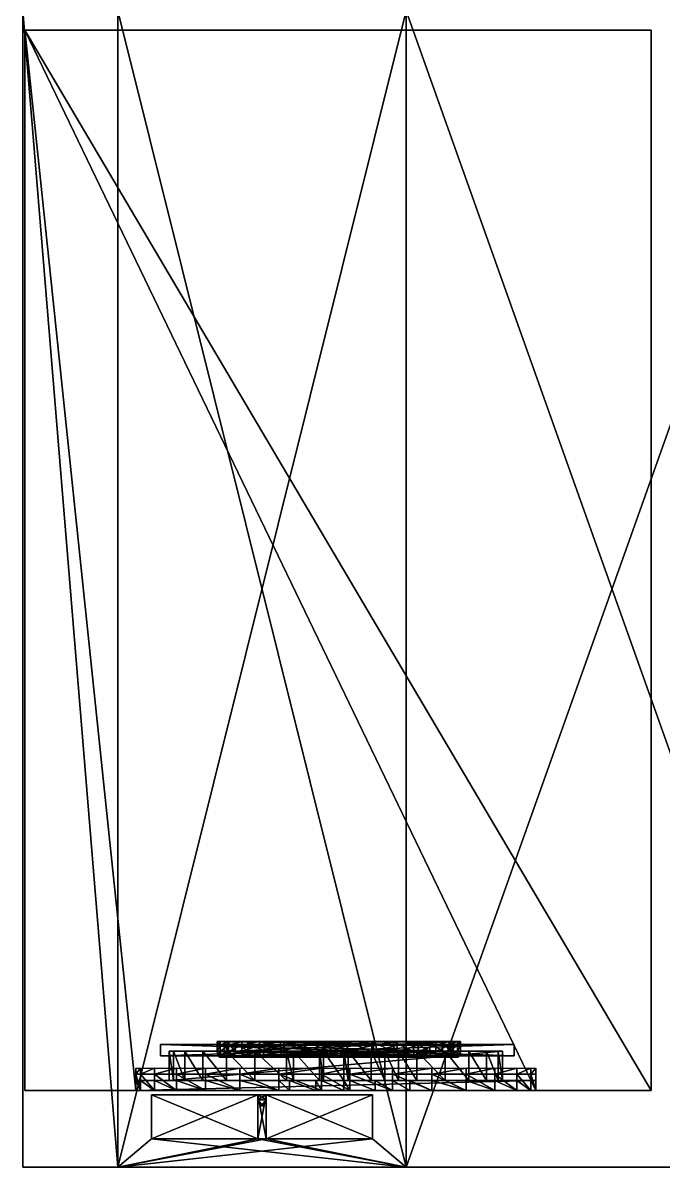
# Model space of a CAD drawing. Header units: inches. Extents: x -86905 to 120623, y -35248 to 213746.
# Drawn here: x -86471 to -47148, y -35248 to 35068 of the extents above; entities that cross this region are included whole.
import ezdxf

# ---------------------------------------------------------------- set-up
doc = ezdxf.new("R2010")
doc.units = ezdxf.units.IN
doc.header["$MEASUREMENT"] = 0
doc.layers.get('0').update_dxf_attribs({"color": 214, "true_color": 0x911cb1})

msp = doc.modelspace()

# ---------------------------------------------------------------- meshes
at = {"color": 116, "true_color": 0x06873a}
mesh = msp.add_polyface(dxfattribs=at)
corners = [(-14046, -35248, -915), (-14046, -35248, 37566), (-86471, -35248, -915), (-86471, -35248, 37566), (-14046, 35805, -915), (-14046, 35805, 37566), (-86471, 35805, -915), (-86471, 35805, 37566), (-14046, -35248, 29512), (-86471, -35248, 29512), (-86471, 35805, 29512), (-14046, 35805, 29512), (-20854, -35248, 37566), (-20854, -35248, -915), (-20854, 35805, -915), (-20854, 35805, 37566), (-20854, -35248, 29512), (-20854, 35805, 29512), (-80641, -35248, -915), (-80641, 35805, 37566), (-80641, 35805, 29512), (-80641, -35248, 37566), (-80641, 35805, -915), (-80641, -35248, 29512), (-37649, -35248, 37566), (-37649, 35805, -915), (-37649, -35248, 29512), (-37649, -35248, -915), (-37649, 35805, 37566), (-37649, 35805, 29512), (-62928, -35248, -915), (-62928, 35805, 37566), (-62928, 35805, 29512), (-62928, -35248, 37566), (-62928, 35805, -915), (-62928, -35248, 29512), (-14046, -35248, 2013), (-86471, 35805, 2013), (-86471, -35248, 2013), (-14046, 35805, 2013), (-20854, -35248, 2013), (-20854, 35805, 2013), (-80641, -35248, 2013), (-80641, 35805, 2013), (-37649, -35248, 2013), (-37649, 35805, 2013), (-62928, -35248, 2013), (-62928, 35805, 2013), (-22918, -33520, 27447), (-35584, -33520, 27447), (-35584, -33520, 4077), (-22918, -33520, 4077), (-78577, -33520, 27447), (-78577, -33520, 4077), (-64993, -33520, 4077), (-64993, -33520, 27447), (-29013, -33520, 27447), (-29490, -33520, 27447), (-29490, -33520, 4077), (-29013, -33520, 4077), (-72041, -33520, 4077), (-71529, -33520, 4077), (-71529, -33520, 27447), (-72041, -33520, 27447), (-78577, -30806, 27447), (-78577, -30806, 4077), (-72041, -30806, 4077), (-71529, -30806, 4077), (-64993, -30806, 4077), (-64993, -30806, 27447), (-71529, -30806, 27447), (-72041, -30806, 27447), (-22918, -30806, 27447), (-29013, -30806, 27447), (-29490, -30806, 27447), (-35584, -30806, 27447), (-35584, -30806, 4077), (-29490, -30806, 4077), (-29013, -30806, 4077), (-22918, -30806, 4077), (-72041, -31105, 27447), (-72041, -31105, 4077), (-71529, -31105, 4077), (-71529, -31105, 27447), (-29490, -31105, 27447), (-29490, -31105, 4077), (-29013, -31105, 4077), (-29013, -31105, 27447), (-71828, -31490, 27234), (-71828, -31490, 4290), (-71742, -31490, 4290), (-71742, -31490, 27234), (-29277, -31490, 27234), (-29277, -31490, 4290), (-29226, -31490, 4290), (-29226, -31490, 27234)]
mesh.append_faces([[corners[k] for k in face] for face in [(16, 49, 57, 16), (16, 57, 56, 16), (44, 51, 59, 44), (44, 59, 58, 44), (42, 54, 61, 42), (42, 61, 60, 42), (35, 52, 63, 35), (35, 63, 62, 35)]], dxfattribs={"vtx0": -1, "vtx2": -1, "vtx3": -1, "color": 116})
mesh.append_faces([[corners[k] for k in face] for face in [(16, 56, 48, 16), (44, 58, 50, 44), (42, 60, 53, 42), (35, 62, 55, 35)]], dxfattribs={"vtx0": -1, "vtx3": -1, "color": 116})
mesh.append_faces([[corners[k] for k in face] for face in [(36, 40, 13, 36), (13, 0, 36, 13), (14, 41, 39, 14), (39, 4, 14, 39), (4, 39, 36, 4), (36, 0, 4, 36), (5, 15, 12, 5), (12, 1, 5, 12), (7, 10, 9, 7), (9, 3, 7, 9), (6, 22, 18, 6), (18, 2, 6, 18), (1, 12, 16, 1), (16, 8, 1, 16), (7, 19, 20, 7), (20, 10, 7, 20), (5, 1, 8, 5), (8, 11, 5, 8), (37, 38, 9, 37), (9, 10, 37, 9), (25, 45, 41, 25), (41, 14, 25, 41), (28, 24, 12, 28), (12, 15, 28, 12), (4, 0, 13, 4), (13, 14, 4, 13), (24, 26, 16, 24), (16, 12, 24, 16), (5, 11, 17, 5), (17, 15, 5, 17), (34, 30, 18, 34), (18, 22, 34, 18), (31, 32, 20, 31), (20, 19, 31, 20), (9, 38, 42, 9), (42, 23, 9, 42), (6, 37, 43, 6), (43, 22, 6, 43), (7, 3, 21, 7), (21, 19, 7, 21), (3, 9, 23, 3), (23, 21, 3, 23), (35, 46, 44, 35), (44, 26, 35, 44), (34, 47, 45, 34), (45, 25, 34, 45), (31, 33, 24, 31), (24, 28, 31, 24), (33, 35, 26, 33), (26, 24, 33, 26), (14, 13, 27, 14), (27, 25, 14, 27), (15, 17, 29, 15), (29, 28, 15, 29), (25, 27, 30, 25), (30, 34, 25, 30), (28, 29, 32, 28), (32, 31, 28, 32), (88, 89, 90, 88), (90, 91, 88, 90), (22, 43, 47, 22), (47, 34, 22, 47), (19, 21, 33, 19), (33, 31, 19, 33), (21, 23, 35, 21), (35, 33, 21, 35), (8, 16, 40, 8), (40, 36, 8, 40), (17, 11, 39, 17), (39, 41, 17, 39), (11, 8, 36, 11), (36, 39, 11, 36), (6, 2, 38, 6), (38, 37, 6, 38), (27, 13, 40, 27), (40, 44, 27, 40), (29, 17, 41, 29), (41, 45, 29, 41), (2, 18, 42, 2), (42, 38, 2, 42), (10, 20, 43, 10), (43, 37, 10, 43), (30, 27, 44, 30), (44, 46, 30, 44), (32, 29, 45, 32), (45, 47, 32, 45), (18, 30, 46, 18), (46, 42, 18, 46), (20, 32, 47, 20), (47, 43, 20, 47), (16, 26, 49, 16), (26, 44, 50, 26), (50, 49, 26, 50), (44, 40, 51, 44), (40, 16, 48, 40), (48, 51, 40, 48), (23, 42, 53, 23), (53, 52, 23, 53), (42, 46, 54, 42), (46, 35, 55, 46), (55, 54, 46, 55), (35, 23, 52, 35), (92, 93, 94, 92), (94, 95, 92, 94), (64, 65, 66, 64), (66, 71, 64, 66), (68, 69, 70, 68), (70, 67, 68, 70), (75, 76, 77, 75), (77, 74, 75, 77), (79, 72, 73, 79), (73, 78, 79, 73), (52, 53, 65, 52), (65, 64, 52, 65), (53, 60, 66, 53), (66, 65, 53, 66), (60, 61, 67, 60), (67, 66, 60, 67), (61, 54, 68, 61), (68, 67, 61, 68), (54, 55, 69, 54), (69, 68, 54, 69), (55, 62, 70, 55), (70, 69, 55, 70), (62, 63, 71, 62), (71, 70, 62, 71), (63, 52, 64, 63), (64, 71, 63, 64), (48, 56, 73, 48), (73, 72, 48, 73), (56, 57, 74, 56), (74, 73, 56, 74), (57, 49, 75, 57), (75, 74, 57, 75), (49, 50, 76, 49), (76, 75, 49, 76), (50, 58, 77, 50), (77, 76, 50, 77), (58, 59, 78, 58), (78, 77, 58, 78), (59, 51, 79, 59), (79, 78, 59, 79), (51, 48, 72, 51), (72, 79, 51, 72), (71, 66, 81, 71), (81, 80, 71, 81), (66, 67, 82, 66), (82, 81, 66, 82), (67, 70, 83, 67), (83, 82, 67, 83), (70, 71, 80, 70), (80, 83, 70, 80), (74, 77, 85, 74), (85, 84, 74, 85), (77, 78, 86, 77), (86, 85, 77, 86), (78, 73, 87, 78), (87, 86, 78, 87), (73, 74, 84, 73), (84, 87, 73, 84), (80, 81, 89, 80), (89, 88, 80, 89), (81, 82, 90, 81), (90, 89, 81, 90), (82, 83, 91, 82), (91, 90, 82, 91), (83, 80, 88, 83), (88, 91, 83, 88), (84, 85, 93, 84), (93, 92, 84, 93), (85, 86, 94, 85), (94, 93, 85, 94), (86, 87, 95, 86), (95, 94, 86, 95), (87, 84, 92, 87), (92, 95, 87, 92)]], dxfattribs={"vtx2": -1, "vtx3": -1, "color": 116})
at = {"color": 71, "true_color": 0xb8e499}
mesh = msp.add_polyface(dxfattribs=at)
corners = [(-61470, -27556, 75893), (-62476, -27556, 76898), (-63681, -27556, 77665), (-60704, -27556, 74688), (-60216, -27556, 73323), (-65046, -27556, 78153), (-66560, -27556, 78328), (-60041, -27556, 71809), (-67570, -27556, 78328), (-69084, -27556, 78153), (-70449, -27556, 77665), (-71654, -27556, 76898), (-72659, -27556, 75893), (-73426, -27556, 74688), (-73914, -27556, 73323), (-74089, -27556, 71809), (-74089, -27556, 39239), (-60041, -27556, 39239), (-59583, -27525, 38781), (-59583, -27525, 71835), (-59583, -27754, 71835), (-66534, -27525, 78786), (-67596, -27525, 78786), (-67596, -27754, 78786), (-69189, -27525, 78602), (-69189, -27754, 78602), (-70651, -27525, 78079), (-70651, -27754, 78079), (-71942, -27525, 77258), (-71942, -27754, 77258), (-73019, -27525, 76181), (-73019, -27754, 76181), (-73840, -27525, 74890), (-73840, -27754, 74890), (-74363, -27525, 73428), (-74363, -27754, 73428), (-74547, -27525, 71835), (-74547, -27754, 71835), (-74547, -27525, 38781), (-74547, -27754, 38781), (-59583, -27754, 38781), (-86354, 34612, 37473), (-86354, 34612, 96934), (-47872, 34612, 96934), (-47872, 34612, 37473), (-47872, -30542, 37473), (-47872, -30542, 96934), (-86354, -30542, 96934), (-86354, -30542, 37473), (-79540, -30542, 37473), (-54966, -30542, 37473)]
mesh.append_faces([[corners[k] for k in face] for face in [(49, 41, 50, 49)]], dxfattribs={"vtx0": -1, "vtx1": -1, "vtx3": -1, "color": 71})
mesh.append_faces([[corners[k] for k in face] for face in [(4, 2, 5, 4), (4, 5, 6, 4), (7, 6, 8, 7), (7, 8, 9, 7), (7, 9, 10, 7), (7, 10, 11, 7), (7, 11, 12, 7), (7, 12, 13, 7), (7, 13, 14, 7), (7, 14, 15, 7), (7, 15, 16, 7), (41, 45, 50, 41)]], dxfattribs={"vtx0": -1, "vtx2": -1, "vtx3": -1, "color": 71})
mesh.append_faces([[corners[k] for k in face] for face in [(3, 0, 2, 3), (4, 3, 2, 4), (7, 4, 6, 7)]], dxfattribs={"vtx1": -1, "vtx2": -1, "vtx3": -1, "color": 71})
mesh.append_faces([[corners[k] for k in face] for face in [(17, 7, 16, 17)]], dxfattribs={"vtx1": -1, "vtx3": -1, "color": 71})
mesh.append_faces([[corners[k] for k in face] for face in [(0, 1, 2, 0), (18, 19, 20, 18), (21, 22, 23, 21), (22, 24, 25, 22), (24, 26, 27, 24), (26, 28, 29, 26), (28, 30, 31, 28), (30, 32, 33, 30), (32, 34, 35, 32), (34, 36, 37, 34), (36, 38, 39, 36), (38, 18, 40, 38), (41, 42, 43, 41), (43, 44, 41, 43), (45, 44, 43, 45), (43, 46, 45, 43), (46, 43, 42, 46), (42, 47, 46, 42), (47, 42, 41, 47), (41, 48, 47, 41), (49, 48, 41, 49), (41, 44, 45, 41)]], dxfattribs={"vtx2": -1, "vtx3": -1, "color": 71})
mesh = msp.add_polyface(dxfattribs=at)
corners = [(-75262, -30542, 82623), (-73143, -30542, 83971), (-86354, -30542, 96934), (-77031, -30542, 80854), (-77031, -29176, 80854), (-77031, -29537, 80854), (-78379, -29537, 78735), (-78379, -29176, 78735), (-79238, -29537, 76333), (-79238, -29176, 76333), (-77031, -30542, 80854), (-78379, -30542, 78735), (-79238, -30542, 76333), (-78379, -30542, 78735), (-78379, -29920, 78735), (-77031, -29920, 80854), (-79238, -30542, 76333), (-79238, -29920, 76333), (-76521, -29920, 77826), (-77223, -29920, 75863), (-79540, -29920, 73718), (-77484, -29920, 73599), (-77484, -29920, 72727), (-77484, -29920, 69178), (-79540, -29920, 72727), (-77484, -29920, 65210), (-79540, -29920, 69178), (-77484, -29920, 61455), (-79540, -29920, 65210), (-77484, -29920, 58141), (-79540, -29920, 61455), (-77484, -29920, 39529), (-79540, -29920, 58141), (-77484, -28115, 73599), (-77223, -28115, 75863), (-77484, -28115, 72727), (-77484, -28115, 69178), (-77484, -28115, 65210), (-77484, -28115, 61455), (-77484, -28115, 58141), (-77484, -28115, 39529)]
mesh.append_faces([[corners[k] for k in face] for face in [(0, 1, 2, 0), (3, 0, 2, 3)]], dxfattribs={"vtx1": -1, "vtx2": -1, "vtx3": -1, "color": 71})
mesh.append_faces([[corners[k] for k in face] for face in [(4, 5, 6, 4), (6, 7, 4, 6), (7, 6, 8, 7), (8, 9, 7, 8), (6, 5, 10, 6), (10, 11, 6, 10), (8, 6, 11, 8), (11, 12, 8, 11), (3, 13, 14, 3), (14, 15, 3, 14), (13, 16, 17, 13), (17, 14, 13, 17), (15, 14, 18, 15), (14, 17, 19, 14), (19, 18, 14, 19), (17, 20, 21, 17), (21, 19, 17, 21), (22, 21, 20, 22), (23, 22, 24, 23), (25, 23, 26, 25), (27, 25, 28, 27), (29, 27, 30, 29), (31, 29, 32, 31), (19, 21, 33, 19), (33, 34, 19, 33), (21, 22, 35, 21), (35, 33, 21, 35), (22, 23, 36, 22), (36, 35, 22, 36), (23, 25, 37, 23), (37, 36, 23, 37), (25, 27, 38, 25), (38, 37, 25, 38), (27, 29, 39, 27), (39, 38, 27, 39), (29, 31, 40, 29), (40, 39, 29, 40)]], dxfattribs={"vtx2": -1, "vtx3": -1, "color": 71})
mesh = msp.add_polyface(dxfattribs=at)
corners = [(-72883, -28489, 76072), (-73684, -28489, 74814), (-73582, -28489, 74764), (-72795, -28489, 76001), (-74194, -28489, 73388), (-74083, -28489, 73363), (-74374, -28489, 71825), (-74261, -28489, 71819), (-74374, -28489, 38953), (-74261, -28489, 39066), (-68126, -30542, 85132), (-66752, -30542, 85132), (-86354, -30542, 96934), (-68483, -30542, 85091), (-70092, -30542, 84905), (-70741, -30542, 84830), (-73143, -30542, 83971), (-73143, -29537, 83971), (-73143, -29176, 83971), (-70741, -29176, 84830), (-75262, -29537, 82623), (-75262, -29176, 82623), (-77031, -29537, 80854), (-77031, -29176, 80854), (-73143, -30542, 83971), (-75262, -30542, 82623), (-77031, -30542, 80854), (-75262, -30542, 82623), (-75262, -29920, 82623), (-73143, -29920, 83971), (-77031, -30542, 80854), (-77031, -29920, 80854), (-73968, -29920, 81009), (-72234, -29920, 82113), (-75417, -29920, 79560), (-76521, -29920, 77826), (-73968, -28115, 81009), (-72234, -28115, 82113), (-75417, -28115, 79560), (-76521, -28115, 77826), (-77223, -29920, 75863), (-77223, -28115, 75863)]
mesh.append_faces([[corners[k] for k in face] for face in [(10, 11, 12, 10), (13, 10, 12, 13), (14, 13, 12, 14), (15, 14, 12, 15), (16, 15, 12, 16)]], dxfattribs={"vtx1": -1, "vtx2": -1, "vtx3": -1, "color": 71})
mesh.append_faces([[corners[k] for k in face] for face in [(0, 1, 2, 0), (2, 3, 0, 2), (1, 4, 5, 1), (5, 2, 1, 5), (4, 6, 7, 4), (7, 5, 4, 7), (6, 8, 9, 6), (9, 7, 6, 9), (17, 18, 19, 17), (18, 17, 20, 18), (20, 21, 18, 20), (21, 20, 22, 21), (22, 23, 21, 22), (20, 17, 24, 20), (24, 25, 20, 24), (22, 20, 25, 22), (25, 26, 22, 25), (16, 27, 28, 16), (28, 29, 16, 28), (27, 30, 31, 27), (31, 28, 27, 31), (29, 28, 32, 29), (32, 33, 29, 32), (28, 31, 34, 28), (34, 32, 28, 34), (35, 34, 31, 35), (33, 32, 36, 33), (36, 37, 33, 36), (32, 34, 38, 32), (38, 36, 32, 38), (34, 35, 39, 34), (39, 38, 34, 39), (35, 40, 41, 35), (41, 39, 35, 41)]], dxfattribs={"vtx2": -1, "vtx3": -1, "color": 71})
mesh = msp.add_polyface(dxfattribs=at)
corners = [(-67586, -28489, 78613), (-69149, -28489, 78433), (-69124, -28489, 78322), (-67580, -28489, 78500), (-70575, -28489, 77923), (-70525, -28489, 77821), (-71833, -28489, 77122), (-71762, -28489, 77034), (-72883, -28489, 76072), (-72795, -28489, 76001), (-67593, -28387, 78733), (-69177, -28387, 78550), (-63765, -30542, 84830), (-62712, -30542, 84453), (-86354, -30542, 96934), (-64839, -30542, 84954), (-66381, -30542, 85132), (-66752, -30542, 85132), (-68126, -29176, 85132), (-68126, -29537, 85132), (-70741, -29537, 84830), (-70741, -29176, 84830), (-73143, -29537, 83971), (-68126, -30542, 85132), (-70741, -30542, 84830), (-73143, -30542, 83971), (-68483, -30542, 85091), (-70092, -30542, 84905), (-70092, -29920, 84905), (-68483, -29920, 85091), (-70741, -30542, 84830), (-70741, -29920, 84830), (-73143, -30542, 83971), (-73143, -29920, 83971), (-69856, -29920, 82863), (-68248, -29920, 83048), (-70271, -29920, 82815), (-72234, -29920, 82113), (-69856, -28115, 82863), (-68248, -28115, 83048), (-70271, -28115, 82815), (-72234, -28115, 82113)]
mesh.append_faces([[corners[k] for k in face] for face in [(12, 13, 14, 12), (15, 12, 14, 15), (16, 15, 14, 16), (17, 16, 14, 17)]], dxfattribs={"vtx1": -1, "vtx2": -1, "vtx3": -1, "color": 71})
mesh.append_faces([[corners[k] for k in face] for face in [(0, 1, 2, 0), (2, 3, 0, 2), (1, 4, 5, 1), (5, 2, 1, 5), (4, 6, 7, 4), (7, 5, 4, 7), (6, 8, 9, 6), (9, 7, 6, 9), (1, 0, 10, 1), (4, 1, 11, 4), (18, 19, 20, 18), (20, 21, 18, 20), (21, 20, 22, 21), (20, 19, 23, 20), (23, 24, 20, 23), (22, 20, 24, 22), (24, 25, 22, 24), (26, 27, 28, 26), (28, 29, 26, 28), (27, 30, 31, 27), (31, 28, 27, 31), (30, 32, 33, 30), (33, 31, 30, 33), (29, 28, 34, 29), (34, 35, 29, 34), (28, 31, 36, 28), (36, 34, 28, 36), (31, 33, 37, 31), (37, 36, 31, 37), (35, 34, 38, 35), (38, 39, 35, 38), (34, 36, 40, 34), (40, 38, 34, 40), (36, 37, 41, 36), (41, 40, 36, 41)]], dxfattribs={"vtx2": -1, "vtx3": -1, "color": 71})
mesh = msp.add_polyface(dxfattribs=at)
corners = [(-64980, -28489, 78433), (-66543, -28489, 78613), (-66550, -28489, 78500), (-65006, -28489, 78322), (-67586, -28489, 78613), (-67580, -28489, 78500), (-74374, -28489, 38953), (-59756, -28489, 38953), (-59868, -28489, 39066), (-74261, -28489, 39066), (-66537, -28387, 78733), (-62712, -30542, 84453), (-61363, -30542, 83971), (-86354, -30542, 96934), (-66381, -29176, 85132), (-66381, -29537, 85132), (-68126, -29537, 85132), (-68126, -29176, 85132), (-66381, -30542, 85132), (-68126, -30542, 85132), (-66381, -30542, 85132), (-66752, -30542, 85132), (-66752, -29920, 85132), (-66381, -29920, 85132), (-68126, -30542, 85132), (-68126, -29920, 85132), (-68483, -30542, 85091), (-68483, -29920, 85091), (-79540, -30542, 37473), (-54966, -30542, 37473), (-54966, -29920, 37473), (-79540, -29920, 37473), (-66752, -29920, 83076), (-66499, -29920, 83076), (-68008, -29920, 83076), (-68248, -29920, 83048), (-57022, -29920, 39529), (-77484, -29920, 39529), (-65074, -29920, 82912), (-66499, -28115, 83076), (-65074, -28115, 82912), (-66752, -28115, 83076), (-68008, -28115, 83076), (-68248, -28115, 83048), (-57022, -28115, 39529), (-77484, -28115, 39529)]
mesh.append_faces([[corners[k] for k in face] for face in [(11, 12, 13, 11)]], dxfattribs={"vtx1": -1, "vtx2": -1, "vtx3": -1, "color": 71})
mesh.append_faces([[corners[k] for k in face] for face in [(0, 1, 2, 0), (2, 3, 0, 2), (1, 4, 5, 1), (5, 2, 1, 5), (6, 7, 8, 6), (8, 9, 6, 8), (4, 1, 10, 4), (14, 15, 16, 14), (16, 17, 14, 16), (16, 15, 18, 16), (18, 19, 16, 18), (20, 21, 22, 20), (22, 23, 20, 22), (21, 24, 25, 21), (25, 22, 21, 25), (24, 26, 27, 24), (27, 25, 24, 27), (28, 29, 30, 28), (30, 31, 28, 30), (23, 22, 32, 23), (32, 33, 23, 32), (22, 25, 34, 22), (34, 32, 22, 34), (25, 27, 35, 25), (35, 34, 25, 35), (31, 30, 36, 31), (36, 37, 31, 36), (38, 33, 39, 38), (39, 40, 38, 39), (33, 32, 41, 33), (41, 39, 33, 41), (32, 34, 42, 32), (42, 41, 32, 42), (34, 35, 43, 34), (43, 42, 34, 43), (37, 36, 44, 37), (44, 45, 37, 44)]], dxfattribs={"vtx2": -1, "vtx3": -1, "color": 71})
mesh = msp.add_polyface(dxfattribs=at)
corners = [(-62367, -28489, 77034), (-61335, -28489, 76001), (-61247, -28489, 76072), (-62296, -28489, 77122), (-63555, -28489, 77923), (-63605, -28489, 77821), (-64980, -28489, 78433), (-65006, -28489, 78322), (-62221, -28387, 77216), (-63502, -28387, 78031), (-66543, -28489, 78613), (-64953, -28387, 78550), (-61363, -30542, 83971), (-47872, -30542, 96934), (-86354, -30542, 96934), (-61363, -29176, 83971), (-61363, -29537, 83971), (-63765, -29537, 84830), (-63765, -29176, 84830), (-66381, -29537, 85132), (-66381, -29176, 85132), (-61363, -30542, 83971), (-63765, -30542, 84830), (-66381, -30542, 85132), (-62712, -30542, 84453), (-62712, -29920, 84453), (-61363, -29920, 83971), (-63765, -30542, 84830), (-63765, -29920, 84830), (-64839, -30542, 84954), (-64839, -29920, 84954), (-66381, -30542, 85132), (-66381, -29920, 85132), (-63405, -29920, 82518), (-62273, -29920, 82113), (-64236, -29920, 82815), (-65074, -29920, 82912), (-66499, -29920, 83076), (-63405, -28115, 82518), (-62273, -28115, 82113), (-64236, -28115, 82815), (-65074, -28115, 82912)]
mesh.append_faces([[corners[k] for k in face] for face in [(12, 13, 14, 12)]], dxfattribs={"vtx0": -1, "vtx2": -1, "vtx3": -1, "color": 71})
mesh.append_faces([[corners[k] for k in face] for face in [(0, 1, 2, 0), (3, 4, 5, 3), (5, 0, 3, 5), (4, 6, 7, 4), (7, 5, 4, 7), (4, 3, 8, 4), (6, 4, 9, 6), (10, 6, 11, 10), (15, 16, 17, 15), (17, 18, 15, 17), (18, 17, 19, 18), (19, 20, 18, 19), (17, 16, 21, 17), (21, 22, 17, 21), (19, 17, 22, 19), (22, 23, 19, 22), (12, 24, 25, 12), (25, 26, 12, 25), (24, 27, 28, 24), (28, 25, 24, 28), (27, 29, 30, 27), (30, 28, 27, 30), (29, 31, 32, 29), (32, 30, 29, 32), (26, 25, 33, 26), (33, 34, 26, 33), (25, 28, 35, 25), (35, 33, 25, 35), (28, 30, 36, 28), (36, 35, 28, 36), (30, 32, 37, 30), (37, 36, 30, 37), (34, 33, 38, 34), (38, 39, 34, 38), (33, 35, 40, 33), (40, 38, 33, 40), (35, 36, 41, 35), (41, 40, 35, 41)]], dxfattribs={"vtx2": -1, "vtx3": -1, "color": 71})
mesh = msp.add_polyface(dxfattribs=at)
corners = [(-66534, -27754, 78786), (-67596, -27754, 78786), (-67596, -28149, 78786), (-66534, -28149, 78786), (-69189, -27754, 78602), (-69189, -28149, 78602), (-70651, -27754, 78079), (-70651, -28149, 78079), (-71942, -27754, 77258), (-71942, -28149, 77258), (-73019, -27754, 76181), (-73019, -28149, 76181), (-73840, -27754, 74890), (-73840, -28149, 74890), (-74363, -27754, 73428), (-74363, -28149, 73428), (-74547, -27754, 71835), (-74547, -28149, 71835), (-74547, -27754, 38781), (-74547, -28149, 38781), (-66560, -28149, 78328), (-67570, -28149, 78328), (-67570, -27556, 78328), (-69084, -28149, 78153), (-69084, -27556, 78153), (-70449, -28149, 77665), (-70449, -27556, 77665), (-71654, -28149, 76898), (-71654, -27556, 76898), (-72659, -28149, 75893), (-72659, -27556, 75893), (-73426, -28149, 74688), (-73426, -27556, 74688), (-73914, -28149, 73323), (-73914, -27556, 73323), (-74089, -28149, 71809), (-74089, -27556, 71809), (-74089, -28149, 39239), (-74089, -27556, 39239), (-78028, -27710, 69165), (-78028, -27710, 68613), (-78028, -28417, 68613), (-56294, -27710, 68613), (-56294, -28417, 68613), (-56294, -27710, 69165), (-78028, -28417, 69165), (-77484, -28115, 39529), (-57022, -28115, 39529), (-70271, -28115, 82815), (-77484, -28115, 58141), (-72234, -28115, 82113), (-77484, -28115, 61455), (-77484, -28115, 72727), (-77484, -28115, 69178), (-76521, -28115, 77826), (-77484, -28115, 73599)]
mesh.append_faces([[corners[k] for k in face] for face in [(49, 48, 50, 49)]], dxfattribs={"vtx0": -1, "vtx2": -1, "vtx3": -1, "color": 71})
mesh.append_faces([[corners[k] for k in face] for face in [(46, 47, 48, 46), (49, 46, 48, 49), (51, 49, 50, 51), (52, 53, 54, 52), (55, 52, 54, 55)]], dxfattribs={"vtx1": -1, "vtx2": -1, "vtx3": -1, "color": 71})
mesh.append_faces([[corners[k] for k in face] for face in [(0, 1, 2, 0), (2, 3, 0, 2), (1, 4, 5, 1), (5, 2, 1, 5), (4, 6, 7, 4), (7, 5, 4, 7), (6, 8, 9, 6), (9, 7, 6, 9), (8, 10, 11, 8), (11, 9, 8, 11), (10, 12, 13, 10), (13, 11, 10, 13), (12, 14, 15, 12), (15, 13, 12, 15), (14, 16, 17, 14), (17, 15, 14, 17), (16, 18, 19, 16), (19, 17, 16, 19), (20, 21, 22, 20), (21, 23, 24, 21), (23, 25, 26, 23), (25, 27, 28, 25), (27, 29, 30, 27), (29, 31, 32, 29), (31, 33, 34, 31), (33, 35, 36, 33), (35, 37, 38, 35), (39, 40, 41, 39), (40, 42, 43, 40), (42, 40, 39, 42), (39, 44, 42, 39), (44, 39, 45, 44)]], dxfattribs={"vtx2": -1, "vtx3": -1, "color": 71})
mesh = msp.add_polyface(dxfattribs=at)
corners = [(-73019, -28149, 76181), (-73840, -28149, 74890), (-73792, -28387, 74867), (-72977, -28387, 76148), (-74363, -28149, 73428), (-74311, -28387, 73416), (-74547, -28149, 71835), (-74494, -28387, 71832), (-74547, -28149, 38781), (-74494, -28387, 38834), (-74089, -28149, 39239), (-74089, -28149, 71809), (-74142, -28387, 71812), (-74142, -28387, 39186), (-73914, -28149, 73323), (-73966, -28387, 73335), (-73426, -28149, 74688), (-73474, -28387, 74711), (-72701, -28387, 75926), (-73684, -28489, 74814), (-72883, -28489, 76072), (-74194, -28489, 73388), (-74374, -28489, 71825), (-74374, -28489, 38953), (-74261, -28489, 71819), (-74261, -28489, 39066), (-74083, -28489, 73363), (-73582, -28489, 74764), (-72795, -28489, 76001), (-78028, -28417, 68613), (-78028, -28417, 69165), (-78028, -27710, 69165), (-77484, -28115, 61455), (-72234, -28115, 82113), (-73968, -28115, 81009), (-77484, -28115, 65210), (-75417, -28115, 79560), (-77484, -28115, 69178), (-76521, -28115, 77826), (-77484, -28115, 73599), (-77223, -28115, 75863)]
mesh.append_faces([[corners[k] for k in face] for face in [(32, 33, 34, 32), (35, 34, 36, 35), (37, 36, 38, 37)]], dxfattribs={"vtx0": -1, "vtx2": -1, "vtx3": -1, "color": 71})
mesh.append_faces([[corners[k] for k in face] for face in [(39, 38, 40, 39)]], dxfattribs={"vtx0": -1, "vtx3": -1, "color": 71})
mesh.append_faces([[corners[k] for k in face] for face in [(35, 32, 34, 35), (37, 35, 36, 37)]], dxfattribs={"vtx1": -1, "vtx2": -1, "vtx3": -1, "color": 71})
mesh.append_faces([[corners[k] for k in face] for face in [(0, 1, 2, 0), (2, 3, 0, 2), (1, 4, 5, 1), (5, 2, 1, 5), (4, 6, 7, 4), (7, 5, 4, 7), (6, 8, 9, 6), (9, 7, 6, 9), (10, 11, 12, 10), (12, 13, 10, 12), (11, 14, 15, 11), (15, 12, 11, 15), (14, 16, 17, 14), (17, 15, 14, 17), (18, 17, 16, 18), (3, 2, 19, 3), (19, 20, 3, 19), (2, 5, 21, 2), (21, 19, 2, 21), (5, 7, 22, 5), (22, 21, 5, 22), (7, 9, 23, 7), (23, 22, 7, 23), (13, 12, 24, 13), (24, 25, 13, 24), (12, 15, 26, 12), (26, 24, 12, 26), (15, 17, 27, 15), (27, 26, 15, 27), (17, 18, 28, 17), (28, 27, 17, 28), (29, 30, 31, 29)]], dxfattribs={"vtx2": -1, "vtx3": -1, "color": 71})
mesh = msp.add_polyface(dxfattribs=at)
corners = [(-67596, -28149, 78786), (-69189, -28149, 78602), (-69177, -28387, 78550), (-67593, -28387, 78733), (-70651, -28149, 78079), (-70628, -28387, 78031), (-71942, -28149, 77258), (-71909, -28387, 77216), (-73019, -28149, 76181), (-72977, -28387, 76148), (-73426, -28149, 74688), (-72659, -28149, 75893), (-72701, -28387, 75926), (-71654, -28149, 76898), (-71687, -28387, 76940), (-70449, -28149, 77665), (-70472, -28387, 77713), (-69084, -28149, 78153), (-69096, -28387, 78205), (-67570, -28149, 78328), (-67573, -28387, 78381), (-69149, -28489, 78433), (-70575, -28489, 77923), (-71833, -28489, 77122), (-72883, -28489, 76072), (-74494, -28387, 38834), (-59636, -28387, 38834), (-59756, -28489, 38953), (-74374, -28489, 38953), (-59988, -28387, 39186), (-74142, -28387, 39186), (-74261, -28489, 39066), (-59868, -28489, 39066), (-71762, -28489, 77034), (-72795, -28489, 76001), (-70525, -28489, 77821), (-69124, -28489, 78322), (-67580, -28489, 78500), (-56294, -28417, 68613), (-78028, -28417, 68613), (-78028, -27710, 68613), (-78028, -28417, 69165), (-56294, -28417, 69165), (-56294, -27710, 69165)]
mesh.append_faces([[corners[k] for k in face] for face in [(0, 1, 2, 0), (2, 3, 0, 2), (1, 4, 5, 1), (5, 2, 1, 5), (4, 6, 7, 4), (7, 5, 4, 7), (6, 8, 9, 6), (9, 7, 6, 9), (10, 11, 12, 10), (11, 13, 14, 11), (14, 12, 11, 14), (13, 15, 16, 13), (16, 14, 13, 16), (15, 17, 18, 15), (18, 16, 15, 18), (17, 19, 20, 17), (20, 18, 17, 20), (3, 2, 21, 3), (2, 5, 22, 2), (5, 7, 23, 5), (23, 22, 5, 23), (7, 9, 24, 7), (24, 23, 7, 24), (25, 26, 27, 25), (27, 28, 25, 27), (29, 30, 31, 29), (31, 32, 29, 31), (12, 14, 33, 12), (33, 34, 12, 33), (14, 16, 35, 14), (35, 33, 14, 35), (16, 18, 36, 16), (36, 35, 16, 36), (18, 20, 37, 18), (37, 36, 18, 37), (38, 39, 40, 38), (41, 42, 43, 41), (42, 41, 39, 42), (39, 38, 42, 39)]], dxfattribs={"vtx2": -1, "vtx3": -1, "color": 71})
mesh = msp.add_polyface(dxfattribs=at)
corners = [(-59583, -27754, 71835), (-59583, -27754, 38781), (-59583, -27525, 38781), (-59583, -27525, 71835), (-59767, -27525, 73428), (-59767, -27754, 73428), (-60290, -27525, 74890), (-60290, -27754, 74890), (-61111, -27525, 76181), (-61111, -27754, 76181), (-62188, -27525, 77258), (-62188, -27754, 77258), (-63478, -27525, 78079), (-63478, -27754, 78079), (-64941, -27525, 78602), (-64941, -27754, 78602), (-66534, -27525, 78786), (-66534, -27754, 78786), (-67596, -27754, 78786), (-69189, -27754, 78602), (-67596, -27525, 78786), (-70651, -27754, 78079), (-69189, -27525, 78602), (-71942, -27754, 77258), (-70651, -27525, 78079), (-73019, -27754, 76181), (-71942, -27525, 77258), (-73840, -27754, 74890), (-73019, -27525, 76181), (-74363, -27754, 73428), (-73840, -27525, 74890), (-74547, -27754, 71835), (-74363, -27525, 73428), (-74547, -27754, 38781), (-74547, -27525, 71835), (-74547, -27525, 38781), (-62476, -27556, 76898), (-61470, -27556, 75893), (-61470, -28149, 75893), (-63681, -27556, 77665), (-62476, -28149, 76898), (-65046, -27556, 78153), (-63681, -28149, 77665), (-66560, -27556, 78328), (-65046, -28149, 78153), (-67570, -27556, 78328), (-66560, -28149, 78328), (-69084, -27556, 78153), (-67570, -28149, 78328), (-70449, -27556, 77665), (-69084, -28149, 78153), (-71654, -27556, 76898), (-70449, -28149, 77665), (-72659, -27556, 75893), (-71654, -28149, 76898), (-73426, -27556, 74688), (-72659, -28149, 75893), (-73914, -27556, 73323), (-73426, -28149, 74688), (-74089, -27556, 71809), (-73914, -28149, 73323), (-74089, -27556, 39239), (-74089, -28149, 71809), (-60041, -27556, 39239), (-74089, -28149, 39239)]
mesh.append_faces([[corners[k] for k in face] for face in [(0, 1, 2, 0), (3, 4, 5, 3), (5, 0, 3, 5), (4, 6, 7, 4), (7, 5, 4, 7), (6, 8, 9, 6), (9, 7, 6, 9), (8, 10, 11, 8), (11, 9, 8, 11), (10, 12, 13, 10), (13, 11, 10, 13), (12, 14, 15, 12), (15, 13, 12, 15), (14, 16, 17, 14), (17, 15, 14, 17), (18, 17, 16, 18), (19, 18, 20, 19), (21, 19, 22, 21), (23, 21, 24, 23), (25, 23, 26, 25), (27, 25, 28, 27), (29, 27, 30, 29), (31, 29, 32, 31), (33, 31, 34, 33), (1, 33, 35, 1), (36, 37, 38, 36), (39, 36, 40, 39), (41, 39, 42, 41), (43, 41, 44, 43), (45, 43, 46, 45), (47, 45, 48, 47), (49, 47, 50, 49), (51, 49, 52, 51), (53, 51, 54, 53), (55, 53, 56, 55), (57, 55, 58, 57), (59, 57, 60, 59), (61, 59, 62, 61), (63, 61, 64, 63)]], dxfattribs={"vtx2": -1, "vtx3": -1, "color": 71})
mesh = msp.add_polyface(dxfattribs=at)
corners = [(-59583, -27754, 38781), (-59583, -27754, 71835), (-59583, -28149, 71835), (-59583, -28149, 38781), (-59767, -27754, 73428), (-59767, -28149, 73428), (-60290, -27754, 74890), (-60290, -28149, 74890), (-61111, -27754, 76181), (-61111, -28149, 76181), (-62188, -27754, 77258), (-62188, -28149, 77258), (-63478, -27754, 78079), (-63478, -28149, 78079), (-64941, -27754, 78602), (-64941, -28149, 78602), (-66534, -27754, 78786), (-66534, -28149, 78786), (-74547, -27754, 38781), (-74547, -28149, 38781), (-60041, -28149, 39239), (-60041, -28149, 71809), (-60041, -27556, 71809), (-60041, -27556, 39239), (-60216, -28149, 73323), (-60216, -27556, 73323), (-60704, -28149, 74688), (-60704, -27556, 74688), (-61470, -28149, 75893), (-61470, -27556, 75893), (-62476, -28149, 76898), (-62476, -27556, 76898), (-63681, -28149, 77665), (-63681, -27556, 77665), (-65046, -28149, 78153), (-65046, -27556, 78153), (-66560, -28149, 78328), (-66560, -27556, 78328), (-74089, -28149, 39239), (-56294, -28417, 68613), (-56294, -27710, 68613), (-56294, -27710, 69165), (-56294, -28417, 69165), (-59089, -28115, 79560), (-65074, -28115, 82912), (-66499, -28115, 83076), (-57283, -28115, 75863), (-57986, -28115, 77826), (-68008, -28115, 83076), (-68248, -28115, 83048), (-69856, -28115, 82863), (-57022, -28115, 73599), (-70271, -28115, 82815), (-57022, -28115, 39529)]
mesh.append_faces([[corners[k] for k in face] for face in [(43, 44, 45, 43), (46, 48, 49, 46), (46, 49, 50, 46), (51, 50, 52, 51)]], dxfattribs={"vtx0": -1, "vtx2": -1, "vtx3": -1, "color": 71})
mesh.append_faces([[corners[k] for k in face] for face in [(46, 47, 48, 46), (53, 51, 52, 53)]], dxfattribs={"vtx1": -1, "vtx2": -1, "vtx3": -1, "color": 71})
mesh.append_faces([[corners[k] for k in face] for face in [(0, 1, 2, 0), (2, 3, 0, 2), (1, 4, 5, 1), (5, 2, 1, 5), (4, 6, 7, 4), (7, 5, 4, 7), (6, 8, 9, 6), (9, 7, 6, 9), (8, 10, 11, 8), (11, 9, 8, 11), (10, 12, 13, 10), (13, 11, 10, 13), (12, 14, 15, 12), (15, 13, 12, 15), (14, 16, 17, 14), (17, 15, 14, 17), (18, 0, 3, 18), (3, 19, 18, 3), (20, 21, 22, 20), (22, 23, 20, 22), (21, 24, 25, 21), (25, 22, 21, 25), (24, 26, 27, 24), (27, 25, 24, 27), (26, 28, 29, 26), (29, 27, 26, 29), (28, 30, 31, 28), (30, 32, 33, 30), (32, 34, 35, 32), (34, 36, 37, 34), (38, 20, 23, 38), (39, 40, 41, 39), (41, 42, 39, 41)]], dxfattribs={"vtx2": -1, "vtx3": -1, "color": 71})
mesh = msp.add_polyface(dxfattribs=at)
corners = [(-62188, -28149, 77258), (-63478, -28149, 78079), (-63502, -28387, 78031), (-62221, -28387, 77216), (-64941, -28149, 78602), (-64953, -28387, 78550), (-66534, -28149, 78786), (-66537, -28387, 78733), (-67596, -28149, 78786), (-67593, -28387, 78733), (-74547, -28149, 38781), (-59583, -28149, 38781), (-59636, -28387, 38834), (-74494, -28387, 38834), (-60041, -28149, 39239), (-74089, -28149, 39239), (-74142, -28387, 39186), (-59988, -28387, 39186), (-67570, -28149, 78328), (-66560, -28149, 78328), (-66557, -28387, 78381), (-67573, -28387, 78381), (-65046, -28149, 78153), (-65034, -28387, 78205), (-63681, -28149, 77665), (-63657, -28387, 77713), (-62476, -28149, 76898), (-62443, -28387, 76940), (-61470, -28149, 75893), (-61429, -28387, 75926), (-63555, -28489, 77923), (-64980, -28489, 78433), (-66543, -28489, 78613), (-67586, -28489, 78613), (-66550, -28489, 78500), (-67580, -28489, 78500), (-65006, -28489, 78322), (-63605, -28489, 77821), (-62367, -28489, 77034), (-61335, -28489, 76001), (-60538, -28115, 81009), (-63405, -28115, 82518), (-64236, -28115, 82815), (-59089, -28115, 79560), (-65074, -28115, 82912), (-57986, -28115, 77826), (-66499, -28115, 83076), (-66752, -28115, 83076), (-68008, -28115, 83076)]
mesh.append_faces([[corners[k] for k in face] for face in [(40, 41, 42, 40), (43, 42, 44, 43), (45, 46, 47, 45), (45, 47, 48, 45)]], dxfattribs={"vtx0": -1, "vtx2": -1, "vtx3": -1, "color": 71})
mesh.append_faces([[corners[k] for k in face] for face in [(0, 1, 2, 0), (2, 3, 0, 2), (1, 4, 5, 1), (5, 2, 1, 5), (4, 6, 7, 4), (7, 5, 4, 7), (6, 8, 9, 6), (9, 7, 6, 9), (10, 11, 12, 10), (12, 13, 10, 12), (14, 15, 16, 14), (16, 17, 14, 16), (18, 19, 20, 18), (20, 21, 18, 20), (19, 22, 23, 19), (23, 20, 19, 23), (22, 24, 25, 22), (25, 23, 22, 25), (24, 26, 27, 24), (27, 25, 24, 27), (26, 28, 29, 26), (29, 27, 26, 29), (3, 2, 30, 3), (2, 5, 31, 2), (5, 7, 32, 5), (7, 9, 33, 7), (21, 20, 34, 21), (34, 35, 21, 34), (20, 23, 36, 20), (36, 34, 20, 36), (23, 25, 37, 23), (37, 36, 23, 37), (25, 27, 38, 25), (38, 37, 25, 38), (27, 29, 39, 27)]], dxfattribs={"vtx2": -1, "vtx3": -1, "color": 71})
mesh = msp.add_polyface(dxfattribs=at)
corners = [(-59583, -28149, 38781), (-59583, -28149, 71835), (-59636, -28387, 71832), (-59636, -28387, 38834), (-59767, -28149, 73428), (-59819, -28387, 73416), (-60290, -28149, 74890), (-60338, -28387, 74867), (-61111, -28149, 76181), (-61153, -28387, 76148), (-62188, -28149, 77258), (-62221, -28387, 77216), (-60041, -28149, 71809), (-60041, -28149, 39239), (-59988, -28387, 39186), (-59988, -28387, 71812), (-61470, -28149, 75893), (-60704, -28149, 74688), (-60656, -28387, 74711), (-61429, -28387, 75926), (-60216, -28149, 73323), (-60164, -28387, 73335), (-59756, -28489, 71825), (-59756, -28489, 38953), (-59936, -28489, 73388), (-60446, -28489, 74814), (-61247, -28489, 76072), (-62296, -28489, 77122), (-59868, -28489, 39066), (-59868, -28489, 71819), (-61335, -28489, 76001), (-62367, -28489, 77034), (-62443, -28387, 76940), (-60548, -28489, 74764), (-60046, -28489, 73363), (-60538, -28115, 81009), (-62273, -28115, 82113), (-63405, -28115, 82518), (-59089, -28115, 79560), (-64236, -28115, 82815), (-57986, -28115, 77826), (-66499, -28115, 83076), (-57022, -28115, 73599), (-57283, -28115, 75863), (-69856, -28115, 82863)]
mesh.append_faces([[corners[k] for k in face] for face in [(38, 35, 39, 38), (40, 38, 41, 40), (42, 43, 44, 42)]], dxfattribs={"vtx1": -1, "vtx2": -1, "vtx3": -1, "color": 71})
mesh.append_faces([[corners[k] for k in face] for face in [(0, 1, 2, 0), (2, 3, 0, 2), (1, 4, 5, 1), (5, 2, 1, 5), (4, 6, 7, 4), (7, 5, 4, 7), (6, 8, 9, 6), (9, 7, 6, 9), (8, 10, 11, 8), (11, 9, 8, 11), (12, 13, 14, 12), (14, 15, 12, 14), (16, 17, 18, 16), (18, 19, 16, 18), (17, 20, 21, 17), (21, 18, 17, 21), (20, 12, 15, 20), (15, 21, 20, 15), (3, 2, 22, 3), (22, 23, 3, 22), (2, 5, 24, 2), (24, 22, 2, 24), (5, 7, 25, 5), (25, 24, 5, 25), (7, 9, 26, 7), (9, 11, 27, 9), (15, 14, 28, 15), (28, 29, 15, 28), (30, 31, 32, 30), (19, 18, 33, 19), (33, 30, 19, 33), (18, 21, 34, 18), (34, 33, 18, 34), (21, 15, 29, 21), (29, 34, 21, 29), (35, 36, 37, 35)]], dxfattribs={"vtx2": -1, "vtx3": -1, "color": 71})
mesh = msp.add_polyface(dxfattribs=at)
corners = [(-59756, -28489, 38953), (-59756, -28489, 71825), (-59868, -28489, 71819), (-59868, -28489, 39066), (-59936, -28489, 73388), (-60046, -28489, 73363), (-60446, -28489, 74814), (-60548, -28489, 74764), (-61247, -28489, 76072), (-61335, -28489, 76001), (-62296, -28489, 77122), (-62367, -28489, 77034), (-60338, -28387, 74867), (-61153, -28387, 76148), (-61363, -30542, 83971), (-59244, -30542, 82623), (-47872, -30542, 96934), (-57476, -29176, 80854), (-57476, -29537, 80854), (-59244, -29537, 82623), (-59244, -29176, 82623), (-61363, -29537, 83971), (-61363, -29176, 83971), (-57476, -30542, 80854), (-59244, -30542, 82623), (-61363, -30542, 83971), (-57476, -30542, 80854), (-59244, -29920, 82623), (-57476, -29920, 80854), (-61363, -29920, 83971), (-56127, -29920, 78735), (-59089, -29920, 79560), (-57986, -29920, 77826), (-60538, -29920, 81009), (-62273, -29920, 82113), (-57022, -29920, 73599), (-57283, -29920, 75863), (-57283, -28115, 75863), (-57986, -28115, 77826), (-59089, -28115, 79560), (-60538, -28115, 81009), (-62273, -28115, 82113)]
mesh.append_faces([[corners[k] for k in face] for face in [(14, 15, 16, 14)]], dxfattribs={"vtx1": -1, "vtx2": -1, "vtx3": -1, "color": 71})
mesh.append_faces([[corners[k] for k in face] for face in [(0, 1, 2, 0), (2, 3, 0, 2), (1, 4, 5, 1), (5, 2, 1, 5), (4, 6, 7, 4), (7, 5, 4, 7), (6, 8, 9, 6), (9, 7, 6, 9), (8, 10, 11, 8), (8, 6, 12, 8), (10, 8, 13, 10), (17, 18, 19, 17), (19, 20, 17, 19), (20, 19, 21, 20), (21, 22, 20, 21), (19, 18, 23, 19), (23, 24, 19, 23), (21, 19, 24, 21), (24, 25, 21, 24), (26, 15, 27, 26), (27, 28, 26, 27), (15, 14, 29, 15), (29, 27, 15, 29), (30, 28, 31, 30), (31, 32, 30, 31), (28, 27, 33, 28), (33, 31, 28, 33), (27, 29, 34, 27), (34, 33, 27, 34), (35, 36, 37, 35), (36, 32, 38, 36), (38, 37, 36, 38), (32, 31, 39, 32), (39, 38, 32, 39), (31, 33, 40, 31), (40, 39, 31, 40), (33, 34, 41, 33), (41, 40, 33, 41)]], dxfattribs={"vtx2": -1, "vtx3": -1, "color": 71})
mesh = msp.add_polyface(dxfattribs=at)
corners = [(-54966, -30542, 73718), (-54966, -30542, 37473), (-47872, -30542, 37473), (-47872, -30542, 96934), (-55268, -30542, 76333), (-56127, -30542, 78735), (-57476, -30542, 80854), (-59244, -30542, 82623), (-54966, -29176, 73718), (-54966, -29537, 73718), (-55268, -29537, 76333), (-55268, -29176, 76333), (-56127, -29537, 78735), (-56127, -29176, 78735), (-57476, -29537, 80854), (-57476, -29176, 80854), (-54966, -30542, 73718), (-55268, -30542, 76333), (-56127, -30542, 78735), (-57476, -30542, 80854), (-54966, -29537, 37473), (-54966, -30542, 37473), (-54966, -29176, 37473), (-54966, -29920, 73718), (-54966, -29920, 37473), (-55268, -29920, 76333), (-56127, -29920, 78735), (-57476, -29920, 80854), (-57022, -29920, 73599), (-57022, -29920, 39529), (-57283, -29920, 75863), (-57986, -29920, 77826), (-57022, -28115, 73599), (-57022, -28115, 39529), (-57283, -28115, 75863)]
mesh.append_faces([[corners[k] for k in face] for face in [(0, 2, 3, 0)]], dxfattribs={"vtx0": -1, "vtx2": -1, "vtx3": -1, "color": 71})
mesh.append_faces([[corners[k] for k in face] for face in [(4, 0, 3, 4), (5, 4, 3, 5), (6, 5, 3, 6), (7, 6, 3, 7)]], dxfattribs={"vtx1": -1, "vtx2": -1, "vtx3": -1, "color": 71})
mesh.append_faces([[corners[k] for k in face] for face in [(0, 1, 2, 0), (8, 9, 10, 8), (10, 11, 8, 10), (11, 10, 12, 11), (12, 13, 11, 12), (13, 12, 14, 13), (14, 15, 13, 14), (10, 9, 16, 10), (16, 17, 10, 16), (12, 10, 17, 12), (17, 18, 12, 17), (14, 12, 18, 14), (18, 19, 14, 18), (9, 20, 21, 9), (21, 16, 9, 21), (8, 22, 20, 8), (20, 9, 8, 20), (1, 0, 23, 1), (23, 24, 1, 23), (0, 4, 25, 0), (25, 23, 0, 25), (4, 5, 26, 4), (26, 25, 4, 26), (5, 6, 27, 5), (27, 26, 5, 27), (24, 23, 28, 24), (28, 29, 24, 28), (23, 25, 30, 23), (30, 28, 23, 30), (25, 26, 31, 25), (31, 30, 25, 31), (29, 28, 32, 29), (32, 33, 29, 32), (34, 32, 28, 34)]], dxfattribs={"vtx2": -1, "vtx3": -1, "color": 71})
mesh = msp.add_polyface(dxfattribs=at)
corners = [(-78379, -30542, 78735), (-77031, -30542, 80854), (-86354, -30542, 96934), (-79238, -30542, 76333), (-86354, -30542, 37473), (-79540, -30542, 73718), (-79540, -30542, 72727), (-79540, -30542, 69178), (-79540, -30542, 65210), (-79540, -30542, 61455), (-79540, -30542, 58141), (-79540, -30542, 37473), (-79238, -29176, 76333), (-79238, -29537, 76333), (-79540, -29537, 73718), (-79540, -29176, 73718), (-79540, -30542, 73718), (-79540, -30542, 37473), (-79540, -29537, 37473), (-79238, -30542, 76333), (-79540, -29176, 37473), (-79540, -29920, 73718), (-79238, -29920, 76333), (-79540, -29920, 72727), (-79540, -29920, 69178), (-79540, -29920, 65210), (-79540, -29920, 61455), (-79540, -29920, 58141), (-79540, -29920, 37473), (-77484, -29920, 72727), (-77484, -29920, 69178), (-77484, -29920, 65210), (-77484, -29920, 61455), (-77484, -29920, 58141), (-77484, -29920, 39529)]
mesh.append_faces([[corners[k] for k in face] for face in [(3, 2, 4, 3)]], dxfattribs={"vtx0": -1, "vtx2": -1, "vtx3": -1, "color": 71})
mesh.append_faces([[corners[k] for k in face] for face in [(10, 4, 11, 10)]], dxfattribs={"vtx0": -1, "vtx3": -1, "color": 71})
mesh.append_faces([[corners[k] for k in face] for face in [(0, 1, 2, 0), (3, 0, 2, 3), (5, 3, 4, 5), (6, 5, 4, 6), (7, 6, 4, 7), (8, 7, 4, 8), (9, 8, 4, 9), (10, 9, 4, 10)]], dxfattribs={"vtx1": -1, "vtx2": -1, "vtx3": -1, "color": 71})
mesh.append_faces([[corners[k] for k in face] for face in [(12, 13, 14, 12), (14, 15, 12, 14), (16, 17, 18, 16), (18, 14, 16, 18), (14, 13, 19, 14), (19, 16, 14, 19), (14, 18, 20, 14), (20, 15, 14, 20), (3, 5, 21, 3), (21, 22, 3, 21), (5, 6, 23, 5), (23, 21, 5, 23), (6, 7, 24, 6), (24, 23, 6, 24), (7, 8, 25, 7), (25, 24, 7, 25), (8, 9, 26, 8), (26, 25, 8, 26), (9, 10, 27, 9), (27, 26, 9, 27), (10, 11, 28, 10), (28, 27, 10, 28), (21, 23, 29, 21), (23, 24, 30, 23), (24, 25, 31, 24), (25, 26, 32, 25), (26, 27, 33, 26), (27, 28, 34, 27)]], dxfattribs={"vtx2": -1, "vtx3": -1, "color": 71})

doc.saveas('drawing.dxf')
